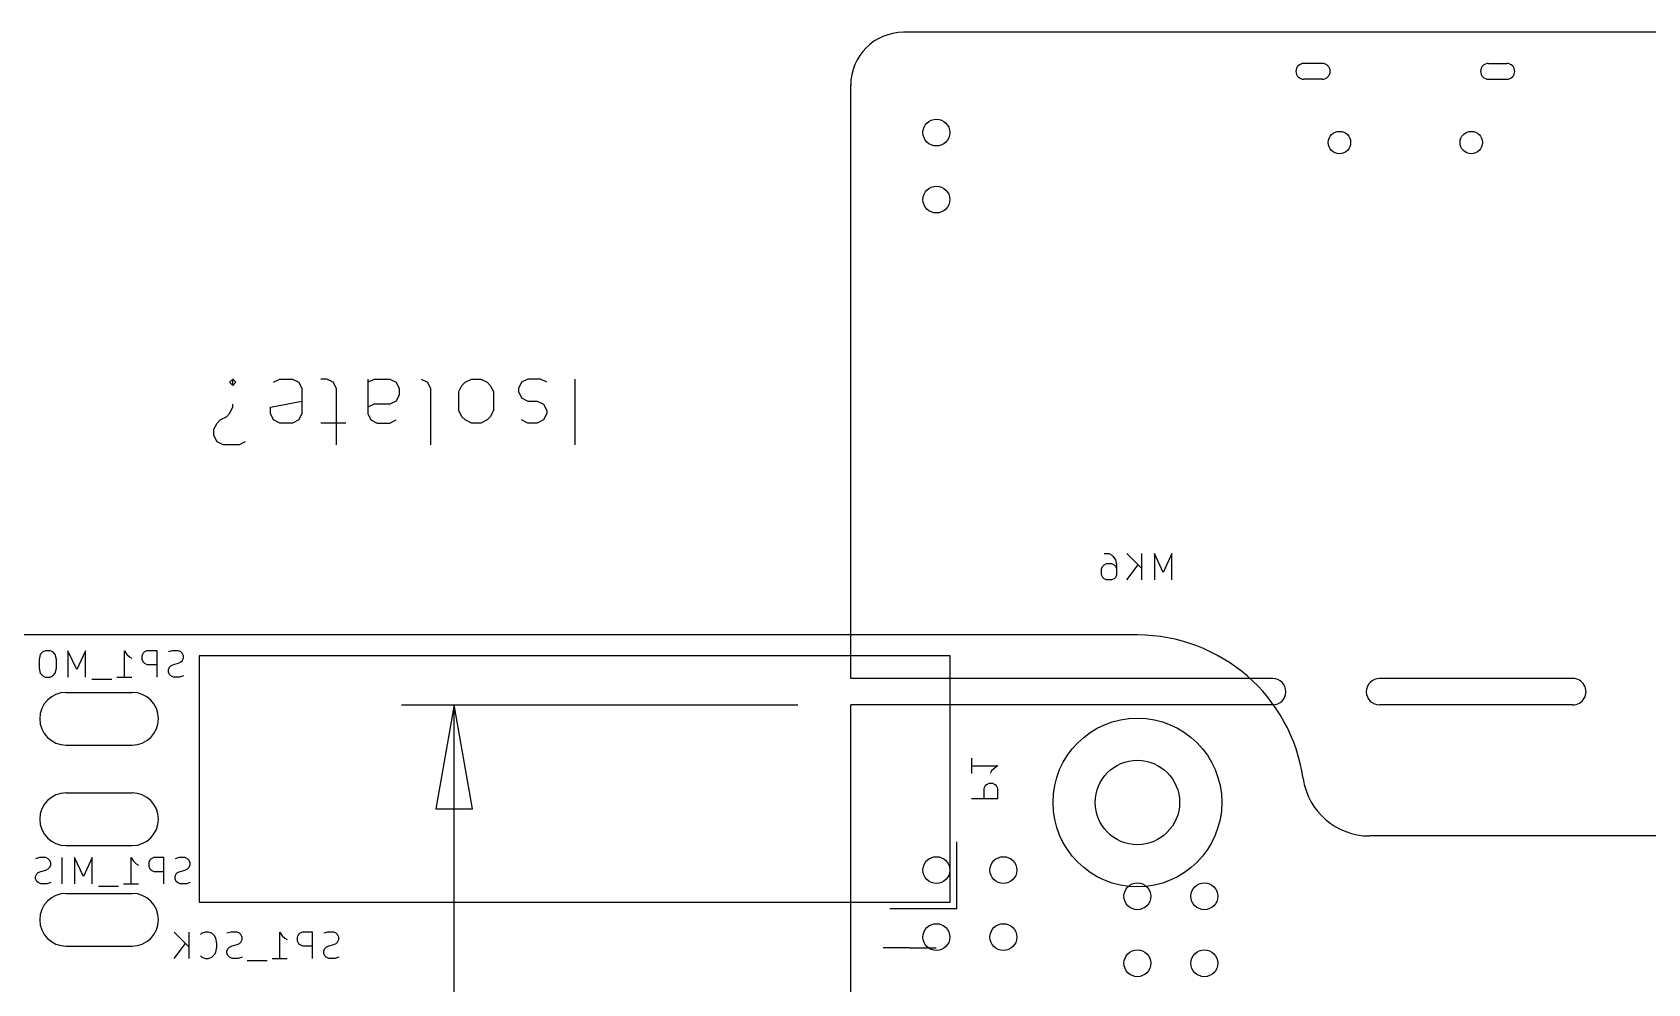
# Model space of a CAD drawing. Extents: x -21 to 324, y -93 to 158.
# Drawn here: x 104.6 to 165.8, y 42.8 to 78.8 of the extents above; entities that cross this region are included whole.
import ezdxf

# ---------------------------------------------------------------- set-up
doc = ezdxf.new("R2010")
doc.units = 0
doc.header["$LTSCALE"] = 10
doc.layers.add('BLACK', color=7, linetype='CONTINUOUS')

msp = doc.modelspace()

# ---------------------------------------------------------------- linework, layer by layer
at = {"layer": 'BLACK', "color": 7, "linetype": 'CONTINUOUS'}
for p, q in [((203.615, 78.83), (137.615, 78.83)), ((153.495, 77.649), (152.795, 77.649)), ((159.795, 77.649), (160.495, 77.649)), ((135.615, 54.33), (135.615, 76.83)), ((153.495, 77.049), (152.795, 77.049)), ((159.795, 77.049), (160.495, 77.049)), ((112.064, 65.564), (112.183, 65.684)), ((112.183, 65.445), (112.064, 65.564)), ((112.183, 65.684), (112.302, 65.564)), ((112.183, 65.445), (112.183, 65.684)), ((112.302, 65.564), (112.183, 65.445)), ((113.731, 65.564), (113.969, 65.684)), ((113.969, 65.684), (114.445, 65.684)), ((114.445, 65.684), (114.683, 65.564)), ((114.683, 65.564), (114.802, 65.326)), ((115.755, 65.684), (115.517, 65.684)), ((115.993, 65.564), (115.755, 65.684)), ((116.112, 65.326), (115.993, 65.564)), ((117.302, 65.684), (117.302, 64.374)), ((117.302, 65.564), (117.541, 65.684)), ((117.541, 65.684), (118.136, 65.684)), ((118.136, 65.684), (118.374, 65.564)), ((118.374, 65.564), (118.493, 65.326)), ((119.326, 65.684), (119.564, 65.564)), ((119.564, 65.564), (119.683, 65.326)), ((120.874, 65.445), (120.993, 65.564)), ((120.993, 65.564), (121.231, 65.684)), ((121.231, 65.684), (121.588, 65.684)), ((121.588, 65.684), (121.826, 65.564)), ((121.826, 65.564), (121.945, 65.445)), ((123.136, 65.564), (123.017, 65.326)), ((123.374, 65.684), (123.136, 65.564)), ((123.85, 65.684), (123.374, 65.684)), ((124.088, 65.564), (123.85, 65.684)), ((125.16, 65.684), (125.16, 63.184)), ((114.802, 65.326), (114.802, 64.374)), ((116.112, 63.184), (116.112, 65.326)), ((118.493, 65.088), (118.374, 64.85)), ((118.493, 65.326), (118.493, 65.088)), ((119.683, 65.326), (119.683, 63.184)), ((120.755, 65.207), (120.874, 65.445)), ((120.755, 64.493), (120.755, 65.207)), ((121.945, 65.445), (122.064, 65.207)), ((122.064, 65.207), (122.064, 64.493)), ((123.017, 65.326), (123.017, 65.207)), ((123.017, 65.207), (123.136, 64.969)), ((123.136, 64.969), (123.374, 64.85)), ((111.945, 64.255), (112.064, 64.374)), ((112.064, 64.374), (112.183, 64.612)), ((112.183, 64.612), (112.183, 64.731)), ((113.612, 64.612), (114.802, 64.85)), ((113.612, 64.374), (113.612, 64.612)), ((113.731, 64.136), (113.612, 64.374)), ((114.802, 64.374), (114.683, 64.136)), ((117.541, 64.731), (117.302, 64.612)), ((117.302, 64.374), (117.422, 64.136)), ((118.136, 64.731), (117.541, 64.731)), ((118.374, 64.85), (118.136, 64.731)), ((120.874, 64.255), (120.755, 64.493)), ((122.064, 64.493), (121.945, 64.255)), ((123.374, 64.85), (123.731, 64.85)), ((123.731, 64.85), (123.969, 64.731)), ((123.969, 64.731), (124.088, 64.493)), ((124.088, 64.374), (123.969, 64.136)), ((124.088, 64.493), (124.088, 64.374)), ((111.469, 63.779), (111.588, 64.017)), ((111.469, 63.541), (111.469, 63.779)), ((111.588, 64.017), (111.707, 64.136)), ((111.707, 64.136), (111.945, 64.255)), ((113.969, 64.017), (113.731, 64.136)), ((114.445, 64.017), (113.969, 64.017)), ((114.683, 64.136), (114.445, 64.017)), ((116.469, 64.017), (115.517, 64.017)), ((117.422, 64.136), (117.66, 64.017)), ((117.66, 64.017), (118.136, 64.017)), ((118.136, 64.017), (118.374, 64.136)), ((120.993, 64.136), (120.874, 64.255)), ((121.231, 64.017), (120.993, 64.136)), ((121.588, 64.017), (121.231, 64.017)), ((121.826, 64.136), (121.588, 64.017)), ((121.945, 64.255), (121.826, 64.136)), ((123.374, 64.017), (123.136, 64.136)), ((123.731, 64.017), (123.374, 64.017)), ((123.969, 64.136), (123.731, 64.017)), ((111.588, 63.303), (111.469, 63.541)), ((111.826, 63.184), (111.588, 63.303)), ((112.422, 63.184), (111.826, 63.184)), ((112.66, 63.303), (112.422, 63.184)), ((145.223, 59.068), (145.414, 59.068)), ((145.414, 59.068), (145.509, 59.02)), ((145.509, 59.02), (145.556, 58.972)), ((145.556, 58.972), (145.652, 58.83)), ((145.652, 58.83), (145.699, 58.639)), ((146.08, 59.068), (146.652, 58.496)), ((146.652, 58.068), (146.652, 59.068)), ((147.461, 58.353), (147.128, 59.068)), ((147.128, 59.068), (147.128, 58.068)), ((147.794, 59.068), (147.461, 58.353)), ((147.794, 58.068), (147.794, 59.068)), ((145.128, 58.496), (145.175, 58.591)), ((145.128, 58.258), (145.128, 58.496)), ((145.175, 58.163), (145.128, 58.258)), ((145.175, 58.591), (145.223, 58.639)), ((145.223, 58.639), (145.318, 58.687)), ((145.318, 58.687), (145.509, 58.687)), ((145.509, 58.687), (145.604, 58.639)), ((145.604, 58.639), (145.652, 58.591)), ((145.652, 58.591), (145.699, 58.496)), ((145.699, 58.258), (145.652, 58.163)), ((145.699, 58.639), (145.699, 58.258)), ((146.08, 58.068), (146.509, 58.639)), ((145.223, 58.115), (145.175, 58.163)), ((145.318, 58.068), (145.223, 58.115)), ((145.509, 58.068), (145.318, 58.068)), ((145.604, 58.115), (145.509, 58.068)), ((145.652, 58.163), (145.604, 58.115)), ((146.485, 55.98), (76, 55.98)), ((104.885, 55.242), (104.837, 55.051)), ((104.98, 55.337), (104.885, 55.242)), ((105.075, 55.385), (104.98, 55.337)), ((105.266, 55.385), (105.075, 55.385)), ((105.361, 55.337), (105.266, 55.385)), ((105.456, 55.242), (105.361, 55.337)), ((105.504, 55.051), (105.456, 55.242)), ((106.266, 54.67), (105.932, 55.385)), ((105.932, 55.385), (105.932, 54.385)), ((106.599, 55.385), (106.266, 54.67)), ((106.599, 54.385), (106.599, 55.385)), ((108.075, 54.385), (108.075, 55.385)), ((108.075, 55.385), (108.17, 55.242)), ((108.17, 55.242), (108.266, 55.147)), ((108.266, 55.147), (108.361, 55.099)), ((108.79, 55.289), (108.742, 55.194)), ((108.742, 55.194), (108.742, 55.051)), ((108.837, 55.337), (108.79, 55.289)), ((108.932, 55.385), (108.837, 55.337)), ((109.313, 55.385), (108.932, 55.385)), ((109.313, 54.385), (109.313, 55.385)), ((109.885, 55.385), (109.742, 55.337)), ((110.123, 55.385), (109.885, 55.385)), ((110.218, 55.337), (110.123, 55.385)), ((110.266, 55.289), (110.218, 55.337)), ((110.313, 55.194), (110.266, 55.289)), ((110.313, 55.099), (110.313, 55.194)), ((110.909, 55.194), (110.909, 45.844)), ((139.389, 55.194), (110.909, 55.194)), ((139.389, 45.844), (139.389, 55.194)), ((104.837, 55.051), (104.837, 54.718)), ((104.837, 54.718), (104.885, 54.528)), ((104.885, 54.528), (104.98, 54.432)), ((105.361, 54.432), (105.456, 54.528)), ((105.456, 54.528), (105.504, 54.718)), ((105.504, 54.718), (105.504, 55.051)), ((108.742, 55.051), (108.79, 54.956)), ((108.79, 54.956), (108.837, 54.908)), ((108.837, 54.908), (108.932, 54.861)), ((108.932, 54.861), (109.313, 54.861)), ((109.742, 54.67), (109.79, 54.766)), ((109.742, 54.575), (109.742, 54.67)), ((109.79, 54.48), (109.742, 54.575)), ((109.79, 54.766), (109.837, 54.813)), ((109.837, 54.813), (109.932, 54.861)), ((109.932, 54.861), (110.123, 54.908)), ((110.123, 54.908), (110.218, 54.956)), ((110.218, 54.956), (110.266, 55.004)), ((110.266, 55.004), (110.313, 55.099)), ((104.98, 54.432), (105.075, 54.385)), ((105.075, 54.385), (105.266, 54.385)), ((105.266, 54.385), (105.361, 54.432)), ((107.599, 54.289), (106.837, 54.289)), ((107.79, 54.385), (108.361, 54.385)), ((109.837, 54.432), (109.79, 54.48)), ((109.932, 54.385), (109.837, 54.432)), ((110.17, 54.385), (109.932, 54.385)), ((110.313, 54.432), (110.17, 54.385)), ((151.615, 54.33), (135.615, 54.33)), ((162.995, 54.33), (155.665, 54.33)), ((105.865, 53.805), (108.365, 53.805)), ((118.577, 53.33), (133.615, 53.33)), ((120.577, 53.33), (119.882, 49.391)), ((121.271, 49.391), (120.577, 53.33)), ((120.577, -54.511), (120.577, 53.33)), ((135.615, -52.51), (135.615, 53.33)), ((151.615, 53.33), (135.615, 53.33)), ((162.995, 53.33), (155.665, 53.33)), ((105.865, 51.805), (108.365, 51.805)), ((140.191, 51.305), (140.191, 50.733)), ((140.191, 51.019), (141.191, 51.019)), ((141.048, 50.924), (140.952, 50.829)), ((141.191, 51.019), (141.048, 50.924)), ((140.714, 50.257), (140.667, 50.162)), ((140.762, 50.305), (140.714, 50.257)), ((140.857, 50.352), (140.762, 50.305)), ((141, 50.352), (140.857, 50.352)), ((140.952, 50.829), (140.905, 50.733)), ((141.095, 50.305), (141, 50.352)), ((141.143, 50.257), (141.095, 50.305)), ((141.191, 50.162), (141.143, 50.257)), ((105.865, 49.995), (108.365, 49.995)), ((140.191, 49.781), (141.191, 49.781)), ((140.667, 50.162), (140.667, 49.781)), ((141.191, 49.781), (141.191, 50.162)), ((119.882, 49.391), (121.271, 49.391)), ((105.865, 47.995), (108.365, 47.995)), ((139.639, 45.594), (139.639, 48.134)), ((187.125, 48.36), (155.284, 48.36)), ((104.853, 47.543), (104.71, 47.495)), ((105.091, 47.543), (104.853, 47.543)), ((105.186, 47.495), (105.091, 47.543)), ((105.234, 47.447), (105.186, 47.495)), ((105.282, 47.352), (105.234, 47.447)), ((105.234, 47.162), (105.282, 47.257)), ((105.282, 47.257), (105.282, 47.352)), ((105.71, 46.543), (105.71, 47.543)), ((106.52, 46.828), (106.186, 47.543)), ((106.186, 47.543), (106.186, 46.543)), ((106.853, 47.543), (106.52, 46.828)), ((106.853, 46.543), (106.853, 47.543)), ((108.329, 46.543), (108.329, 47.543)), ((108.329, 47.543), (108.424, 47.4)), ((108.424, 47.4), (108.52, 47.305)), ((108.52, 47.305), (108.615, 47.257)), ((109.044, 47.447), (108.996, 47.352)), ((108.996, 47.352), (108.996, 47.209)), ((108.996, 47.209), (109.044, 47.114)), ((109.091, 47.495), (109.044, 47.447)), ((109.186, 47.543), (109.091, 47.495)), ((109.567, 47.543), (109.186, 47.543)), ((109.567, 46.543), (109.567, 47.543)), ((110.139, 47.543), (109.996, 47.495)), ((110.377, 47.543), (110.139, 47.543)), ((110.472, 47.495), (110.377, 47.543)), ((110.52, 47.447), (110.472, 47.495)), ((110.567, 47.352), (110.52, 47.447)), ((110.52, 47.162), (110.567, 47.257)), ((110.567, 47.257), (110.567, 47.352)), ((104.71, 46.828), (104.758, 46.924)), ((104.71, 46.733), (104.71, 46.828)), ((104.758, 46.638), (104.71, 46.733)), ((104.758, 46.924), (104.805, 46.971)), ((104.805, 46.59), (104.758, 46.638)), ((104.805, 46.971), (104.901, 47.019)), ((104.901, 46.543), (104.805, 46.59)), ((104.901, 47.019), (105.091, 47.066)), ((105.091, 47.066), (105.186, 47.114)), ((105.282, 46.59), (105.139, 46.543)), ((105.186, 47.114), (105.234, 47.162)), ((109.044, 47.114), (109.091, 47.066)), ((109.091, 47.066), (109.186, 47.019)), ((109.186, 47.019), (109.567, 47.019)), ((109.996, 46.828), (110.044, 46.924)), ((109.996, 46.733), (109.996, 46.828)), ((110.044, 46.638), (109.996, 46.733)), ((110.044, 46.924), (110.091, 46.971)), ((110.091, 46.59), (110.044, 46.638)), ((110.091, 46.971), (110.186, 47.019)), ((110.186, 46.543), (110.091, 46.59)), ((110.186, 47.019), (110.377, 47.066)), ((110.377, 47.066), (110.472, 47.114)), ((110.567, 46.59), (110.424, 46.543)), ((110.472, 47.114), (110.52, 47.162)), ((105.139, 46.543), (104.901, 46.543)), ((105.865, 46.185), (108.365, 46.185)), ((107.853, 46.447), (107.091, 46.447)), ((108.044, 46.543), (108.615, 46.543)), ((110.424, 46.543), (110.186, 46.543)), ((110.909, 45.844), (139.389, 45.844)), ((139.639, 45.594), (137.099, 45.594)), ((109.965, 44.717), (110.536, 44.145)), ((110.536, 43.717), (110.536, 44.717)), ((111.155, 44.717), (111.013, 44.669)), ((111.251, 44.717), (111.155, 44.717)), ((111.393, 44.669), (111.251, 44.717)), ((112.108, 44.717), (111.965, 44.669)), ((112.346, 44.717), (112.108, 44.717)), ((112.441, 44.669), (112.346, 44.717)), ((113.965, 43.717), (113.965, 44.717)), ((113.965, 44.717), (114.06, 44.574)), ((114.822, 44.717), (114.727, 44.669)), ((115.203, 44.717), (114.822, 44.717)), ((115.203, 43.717), (115.203, 44.717)), ((115.774, 44.717), (115.632, 44.669)), ((116.013, 44.717), (115.774, 44.717)), ((116.108, 44.669), (116.013, 44.717)), ((105.865, 44.185), (108.365, 44.185)), ((109.965, 43.717), (110.393, 44.288)), ((111.013, 44.669), (110.965, 44.621)), ((111.489, 44.574), (111.393, 44.669)), ((111.536, 44.479), (111.489, 44.574)), ((111.584, 44.288), (111.536, 44.479)), ((111.536, 43.955), (111.584, 44.145)), ((111.584, 44.145), (111.584, 44.288)), ((112.013, 44.098), (112.06, 44.145)), ((112.06, 44.145), (112.155, 44.193)), ((112.155, 44.193), (112.346, 44.24)), ((112.346, 44.24), (112.441, 44.288)), ((112.489, 44.621), (112.441, 44.669)), ((112.441, 44.288), (112.489, 44.336)), ((112.536, 44.526), (112.489, 44.621)), ((112.489, 44.336), (112.536, 44.431)), ((112.536, 44.431), (112.536, 44.526)), ((114.06, 44.574), (114.155, 44.479)), ((114.155, 44.479), (114.251, 44.431)), ((114.679, 44.621), (114.632, 44.526)), ((114.632, 44.526), (114.632, 44.383)), ((114.632, 44.383), (114.679, 44.288)), ((114.727, 44.669), (114.679, 44.621)), ((114.679, 44.288), (114.727, 44.24)), ((114.727, 44.24), (114.822, 44.193)), ((114.822, 44.193), (115.203, 44.193)), ((115.679, 44.098), (115.727, 44.145)), ((115.727, 44.145), (115.822, 44.193)), ((115.822, 44.193), (116.013, 44.24)), ((116.013, 44.24), (116.108, 44.288)), ((116.155, 44.621), (116.108, 44.669)), ((116.108, 44.288), (116.155, 44.336)), ((116.203, 44.526), (116.155, 44.621)), ((116.155, 44.336), (116.203, 44.431)), ((116.203, 44.431), (116.203, 44.526)), ((137.849, 44.118), (136.848, 44.118)), ((137.849, 44.118), (138.85, 44.118)), ((110.965, 43.812), (111.013, 43.764)), ((111.013, 43.764), (111.155, 43.717)), ((111.155, 43.717), (111.251, 43.717)), ((111.251, 43.717), (111.393, 43.764)), ((111.393, 43.764), (111.489, 43.86)), ((111.489, 43.86), (111.536, 43.955)), ((111.965, 44.002), (112.013, 44.098)), ((111.965, 43.907), (111.965, 44.002)), ((112.013, 43.812), (111.965, 43.907)), ((112.06, 43.764), (112.013, 43.812)), ((112.155, 43.717), (112.06, 43.764)), ((112.393, 43.717), (112.155, 43.717)), ((112.536, 43.764), (112.393, 43.717)), ((113.489, 43.621), (112.727, 43.621)), ((113.679, 43.717), (114.251, 43.717)), ((115.632, 44.002), (115.679, 44.098)), ((115.632, 43.907), (115.632, 44.002)), ((115.679, 43.812), (115.632, 43.907)), ((115.727, 43.764), (115.679, 43.812)), ((115.822, 43.717), (115.727, 43.764)), ((116.06, 43.717), (115.822, 43.717)), ((116.203, 43.764), (116.06, 43.717))]:
    msp.add_line(p, q, dxfattribs=at)
for centre, radius in [((138.865, 75.03), 0.51), ((154.145, 74.649), 0.425), ((159.145, 74.649), 0.425), ((138.865, 72.49), 0.51), ((146.485, 49.63), 3.2), ((146.485, 49.63), 1.6), ((138.865, 47.065), 0.51), ((141.405, 47.065), 0.51), ((146.485, 46.074), 0.51), ((149.025, 46.074), 0.51), ((138.865, 44.525), 0.51), ((141.405, 44.525), 0.51), ((146.485, 43.534), 0.51), ((149.025, 43.534), 0.51)]:
    msp.add_circle(centre, radius, dxfattribs=at)
for centre, radius, start, end in [((137.615, 76.83), 2, 90, 180), ((152.795, 77.349), 0.3, 90, 270), ((153.495, 77.349), 0.3, 270, 90), ((159.795, 77.349), 0.3, 90, 270), ((160.495, 77.349), 0.3, 270, 90), ((146.485, 49.63), 6.35, 8.213, 90), ((151.615, 53.83), 0.5, 270, 90), ((155.665, 53.83), 0.5, 90, 270), ((162.995, 53.83), 0.5, 270, 90.0003), ((105.865, 52.805), 1, 90, 270), ((108.365, 52.805), 1, 270, 90), ((155.284, 50.9), 2.54, 188.21321, 270), ((105.865, 48.995), 1, 90, 270), ((108.365, 48.995), 1, 270, 90), ((105.865, 45.185), 1, 90, 270), ((108.365, 45.185), 1, 270, 90)]:
    msp.add_arc(centre, radius, start, end, dxfattribs=at)
msp.add_point((135.615, 76.83), dxfattribs=at)

doc.saveas('drawing.dxf')
